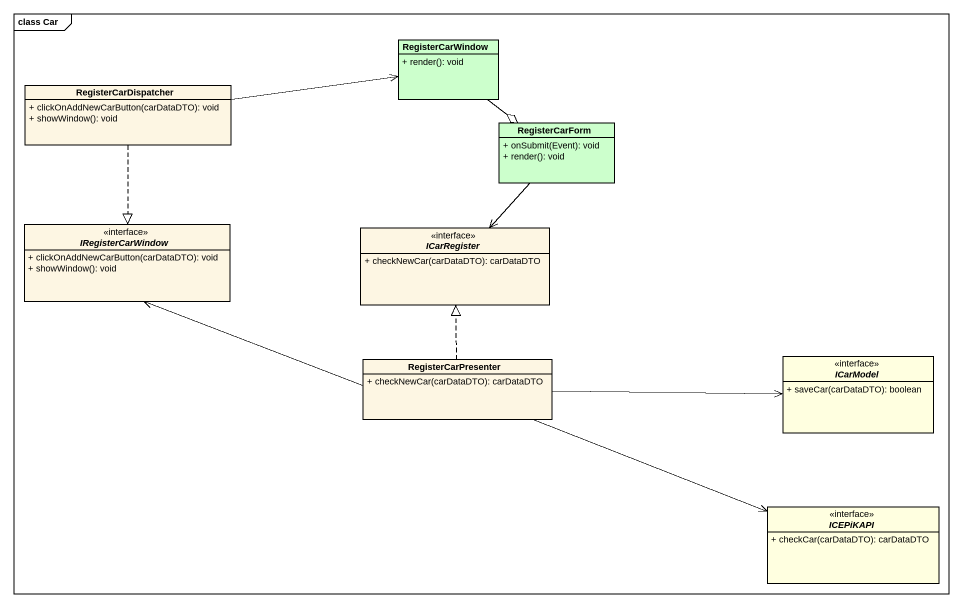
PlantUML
@startuml
mainframe class Car
hide circle
hide empty members
skinparam classAttributeIconSize 0
class RegisterCarWindow #CCFFCC {
  + render(): void
}
class RegisterCarDispatcher {
  + clickOnAddNewCarButton(carDataDTO): void
  + showWindow(): void
}
class RegisterCarForm #CCFFCC {
  + onSubmit(Event): void
  + render(): void
}
interface IRegisterCarWindow {
  + clickOnAddNewCarButton(carDataDTO): void
  + showWindow(): void
}
interface ICarRegister {
  + checkNewCar(carDataDTO): carDataDTO
}
class RegisterCarPresenter {
  + checkNewCar(carDataDTO): carDataDTO
}
interface ICarModel #FFFFE0 {
  + saveCar(carDataDTO): boolean
}
interface ICEPiKAPI #FFFFE0 {
  + checkCar(carDataDTO): carDataDTO
}
RegisterCarWindow --o RegisterCarForm
RegisterCarDispatcher -right-> RegisterCarWindow
RegisterCarDispatcher ..|> IRegisterCarWindow
RegisterCarForm --> ICarRegister
RegisterCarPresenter -left-> IRegisterCarWindow
RegisterCarPresenter .up.|> ICarRegister
RegisterCarPresenter -right-> ICarModel
RegisterCarPresenter -right-> ICEPiKAPI
@enduml
